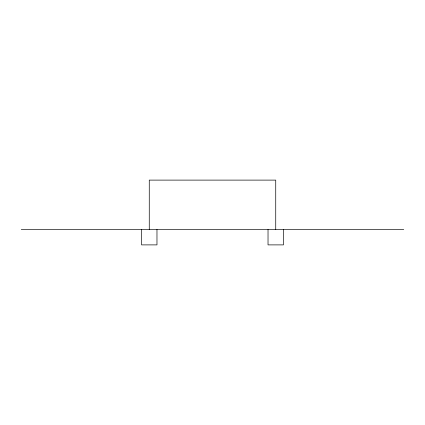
<?xml version="1.0" encoding="UTF-8"?>
<svg xmlns="http://www.w3.org/2000/svg" width="425" height="425" viewBox="0 0 425 425"><rect width="100%" height="100%" fill="white"/><g stroke="black" fill="none" stroke-linecap="round" stroke-linejoin="round"><path stroke-width="0.64" d="M21.25 229.468L403.75 229.468M283.448 229.468L283.448 244.89L268.026 244.89L268.026 229.468M275.735 229.468L275.735 180.11L149.265 180.11L149.265 229.468M156.974 229.468L156.974 244.89L141.552 244.89L141.552 229.468"/></g></svg>
